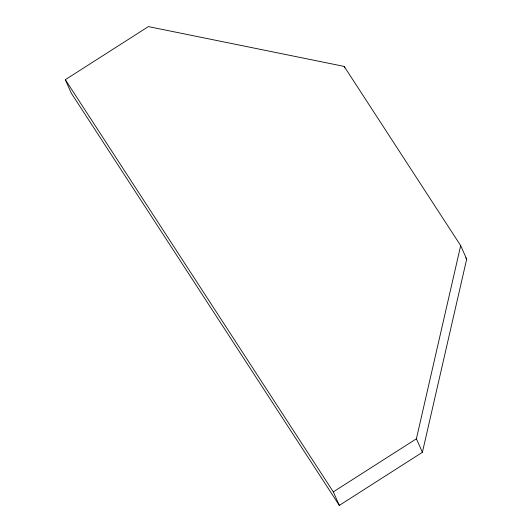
<?xml version="1.0" encoding="UTF-8"?>
<svg xmlns="http://www.w3.org/2000/svg" width="532" height="532" viewBox="0 0 532 532"><rect width="100%" height="100%" fill="white"/><g stroke="black" fill="none" stroke-linecap="round" stroke-linejoin="round"><path stroke-width="0.8" d="M422.395 452.313L416.396 438.787L460.679 245.618L344.164 66.407L148.415 26.6L65.323 79.687L71.321 93.213L339.31 505.4L422.395 452.313L466.677 259.144L460.679 245.618M339.31 505.4L333.311 491.874L416.396 438.787M465.773 257.754L466.677 259.144M65.323 79.687L333.311 491.874M344.164 66.407L344.829 67.91"/></g></svg>
